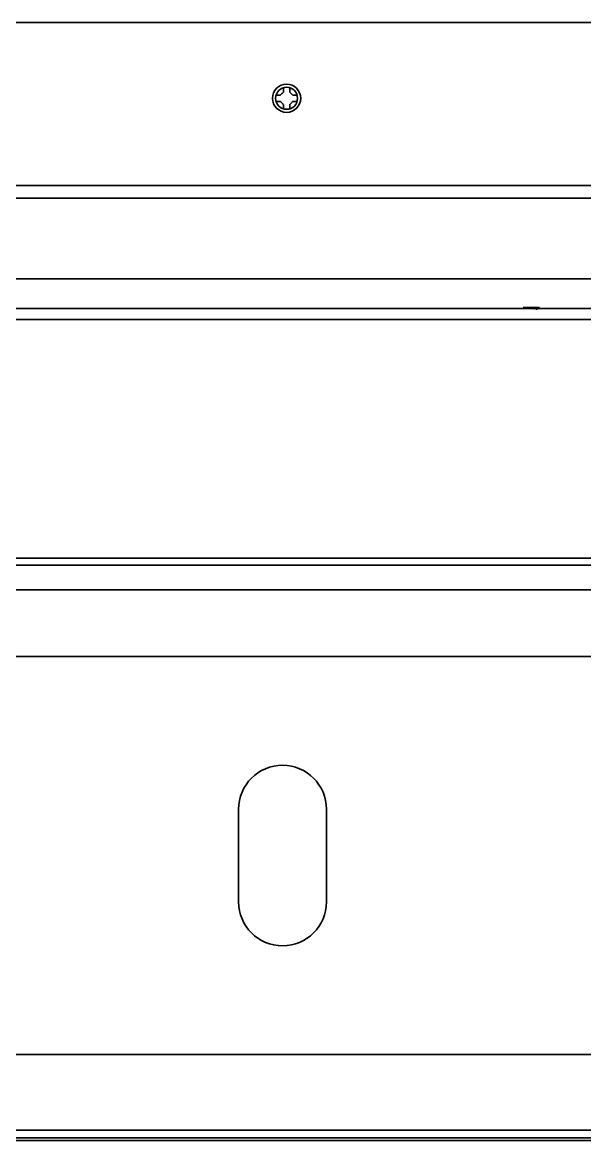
# Model space of a CAD drawing. Header units: inches. Extents: x 786 to 5755, y -850 to 3635.
# Drawn here: x 3683.6 to 3773.2, y 3373.1 to 3551.3 of the extents above; entities that cross this region are included whole.
import ezdxf

# ---------------------------------------------------------------- set-up
doc = ezdxf.new("R2010")
doc.units = ezdxf.units.IN
doc.layers.add('1', color=7, linetype='Continuous', true_color=0xffffff)
doc.layers.add('4', color=7, linetype='Continuous', true_color=0xffffff)

msp = doc.modelspace()

# ---------------------------------------------------------------- linework, layer by layer
at = {"layer": '1', "color": 7, "linetype": 'Continuous', "lineweight": 35}
for p, q in [((3593.79, 3551.32), (4057.69, 3551.32)), ((4053.46, 3525.32), (3598.02, 3525.32)), ((3595.61, 3523.32), (4055.87, 3523.32)), ((3456.24, 3465.95), (4195.24, 3465.95)), ((4189.24, 3464.82), (3461.74, 3464.82)), ((3461.74, 3460.88), (4189.24, 3460.88)), ((4189.24, 3450.25), (3462.24, 3450.25)), ((3718.1, 3425.93), (3718.1, 3411.17)), ((3732.1, 3411.17), (3732.1, 3425.93)), ((4189.24, 3386.85), (3462.24, 3386.85)), ((3464.24, 3374.78), (4187.24, 3374.78)), ((3464.24, 3373.58), (4187.24, 3373.58)), ((3462.24, 3373.13), (4189.24, 3373.13))]:
    msp.add_line(p, q, dxfattribs=at)
for radius in [2.25, 1.75]:
    msp.add_circle((3725.74, 3539.22), radius, dxfattribs=at)
for centre, start, end in [((3725.1, 3425.93), 0, 180), ((3725.1, 3411.17), 180, 0)]:
    msp.add_arc(centre, 7, start, end, dxfattribs=at)
for points, knots in [([(3725.24, 3540.22), (3725.24, 3540.27), (3725.24, 3540.38), (3725.24, 3540.54), (3725.24, 3540.7), (3725.24, 3540.81), (3725.24, 3540.86), (3725.24, 3540.86)], [0, 0, 0, 0, 0.248008, 0.496016, 0.744025, 0.992033, 1, 1, 1, 1]), ([(3726.24, 3540.94), (3726.24, 3540.92), (3726.24, 3540.91), (3726.24, 3540.78), (3726.24, 3540.67), (3726.24, 3540.45), (3726.24, 3540.33), (3726.24, 3540.22)], [0, 0, 0, 0, 0.078208, 0.078208, 0.539104, 0.539104, 1, 1, 1, 1]), ([(3724.02, 3539.72), (3724.04, 3539.72), (3724.05, 3539.72), (3724.18, 3539.72), (3724.29, 3539.72), (3724.51, 3539.72), (3724.62, 3539.72), (3724.74, 3539.72)], [0, 0, 0, 0, 0.069389, 0.069389, 0.534694, 0.534694, 1, 1, 1, 1]), ([(3726.74, 3539.72), (3726.79, 3539.72), (3726.9, 3539.72), (3727.06, 3539.72), (3727.22, 3539.72), (3727.33, 3539.72), (3727.38, 3539.72), (3727.38, 3539.72)], [0, 0, 0, 0, 0.247663, 0.495325, 0.742988, 0.990651, 1, 1, 1, 1]), ([(3724.74, 3538.72), (3724.69, 3538.72), (3724.58, 3538.72), (3724.42, 3538.72), (3724.26, 3538.72), (3724.15, 3538.72), (3724.09, 3538.72), (3724.09, 3538.72)], [0, 0, 0, 0, 0.244933, 0.489866, 0.734799, 0.979732, 1, 1, 1, 1]), ([(3725.24, 3537.5), (3725.24, 3537.51), (3725.24, 3537.53), (3725.24, 3537.65), (3725.24, 3537.76), (3725.24, 3537.99), (3725.24, 3538.1), (3725.24, 3538.22)], [0, 0, 0, 0, 0.069876, 0.069876, 0.534938, 0.534938, 1, 1, 1, 1]), ([(3726.24, 3538.22), (3726.24, 3538.16), (3726.24, 3538.05), (3726.24, 3537.89), (3726.24, 3537.73), (3726.24, 3537.63), (3726.24, 3537.57), (3726.24, 3537.57)], [0, 0, 0, 0, 0.246624, 0.493249, 0.739873, 0.986497, 1, 1, 1, 1]), ([(3727.46, 3538.72), (3727.44, 3538.72), (3727.43, 3538.72), (3727.3, 3538.72), (3727.19, 3538.72), (3726.97, 3538.72), (3726.86, 3538.72), (3726.74, 3538.72)], [0, 0, 0, 0, 0.072867, 0.072867, 0.536433, 0.536433, 1, 1, 1, 1])]:
    msp.add_open_spline(points, degree=3, knots=knots, dxfattribs=at)
for points in [[(3724.74, 3539.72), (3724.76, 3539.74), (3724.81, 3539.79), (3724.88, 3539.86), (3724.95, 3539.93), (3725.03, 3540), (3725.1, 3540.07), (3725.17, 3540.15), (3725.22, 3540.19), (3725.24, 3540.22)], [(3726.24, 3540.22), (3726.27, 3540.19), (3726.32, 3540.14), (3726.39, 3540.07), (3726.46, 3539.99), (3726.53, 3539.92), (3726.6, 3539.85), (3726.67, 3539.79), (3726.72, 3539.74), (3726.74, 3539.72)], [(3725.24, 3538.22), (3725.21, 3538.24), (3725.16, 3538.29), (3725.09, 3538.37), (3725.02, 3538.44), (3724.95, 3538.51), (3724.88, 3538.58), (3724.81, 3538.65), (3724.76, 3538.69), (3724.74, 3538.72)], [(3726.74, 3538.72), (3726.72, 3538.69), (3726.67, 3538.65), (3726.6, 3538.57), (3726.53, 3538.5), (3726.45, 3538.43), (3726.38, 3538.36), (3726.31, 3538.29), (3726.26, 3538.24), (3726.24, 3538.22)]]:
    msp.add_open_spline(points, degree=3, dxfattribs=at)
at = {"layer": '4', "color": 7, "linetype": 'Continuous', "lineweight": 35}
for p, q in [((3791.58, 3510.46), (3468.49, 3510.46)), ((3468.47, 3505.7), (4183.01, 3505.7)), ((3468.47, 3505.7), (4183.01, 3505.7)), ((3766.04, 3505.9), (3763.44, 3505.9)), ((4184.87, 3503.95), (3466.61, 3503.95)), ((4184.87, 3503.95), (3466.61, 3503.95))]:
    msp.add_line(p, q, dxfattribs=at)
for points, knots in [([(3766.04, 3505.9), (3765.87, 3505.9), (3765.64, 3505.88), (3765.37, 3505.82), (3765.24, 3505.76), (3765.14, 3505.71), (3765.09, 3505.66), (3765.09, 3505.65)], [0, 0, 0, 0, 0.533528, 0.69628, 0.824545, 0.956136, 1, 1, 1, 1]), ([(3766.04, 3505.9), (3766.03, 3505.9), (3766.03, 3505.9), (3766.02, 3505.9), (3766.01, 3505.9), (3766, 3505.9), (3765.99, 3505.9), (3765.98, 3505.9), (3765.97, 3505.9), (3765.96, 3505.89), (3765.95, 3505.89), (3765.94, 3505.89), (3765.94, 3505.89), (3765.93, 3505.89), (3765.92, 3505.88), (3765.91, 3505.88), (3765.9, 3505.88), (3765.9, 3505.88), (3765.89, 3505.87), (3765.88, 3505.87), (3765.88, 3505.87), (3765.87, 3505.87), (3765.86, 3505.86), (3765.86, 3505.86), (3765.85, 3505.86), (3765.84, 3505.86), (3765.84, 3505.85), (3765.83, 3505.85), (3765.83, 3505.85), (3765.82, 3505.84), (3765.82, 3505.84), (3765.81, 3505.84), (3765.81, 3505.84), (3765.8, 3505.83), (3765.79, 3505.83), (3765.78, 3505.82), (3765.76, 3505.8), (3765.74, 3505.79), (3765.73, 3505.78), (3765.71, 3505.76), (3765.7, 3505.75), (3765.68, 3505.74), (3765.67, 3505.72), (3765.66, 3505.71), (3765.66, 3505.7), (3765.65, 3505.69), (3765.64, 3505.68), (3765.63, 3505.66), (3765.62, 3505.65), (3765.62, 3505.64), (3765.61, 3505.63), (3765.6, 3505.61), (3765.6, 3505.6), (3765.59, 3505.59), (3765.59, 3505.57), (3765.58, 3505.56), (3765.58, 3505.55), (3765.57, 3505.53), (3765.57, 3505.53), (3765.57, 3505.52)], [0, 0, 0, 0, 0.020408, 0.040451, 0.06013, 0.079445, 0.098396, 0.116982, 0.135204, 0.153062, 0.170556, 0.187686, 0.204451, 0.220853, 0.236891, 0.252565, 0.267875, 0.282821, 0.297403, 0.311622, 0.325477, 0.338968, 0.352096, 0.364861, 0.377262, 0.389301, 0.400976, 0.412288, 0.423237, 0.433824, 0.444048, 0.453909, 0.463409, 0.472546, 0.481322, 0.521714, 0.560209, 0.596822, 0.63157, 0.664473, 0.695555, 0.717496, 0.738729, 0.759267, 0.779127, 0.798326, 0.816882, 0.834818, 0.852157, 0.868925, 0.885152, 0.900869, 0.916111, 0.930917, 0.945329, 0.959393, 0.973157, 0.986675, 1, 1, 1, 1])]:
    msp.add_open_spline(points, degree=3, knots=knots, dxfattribs=at)

doc.saveas('drawing.dxf')
